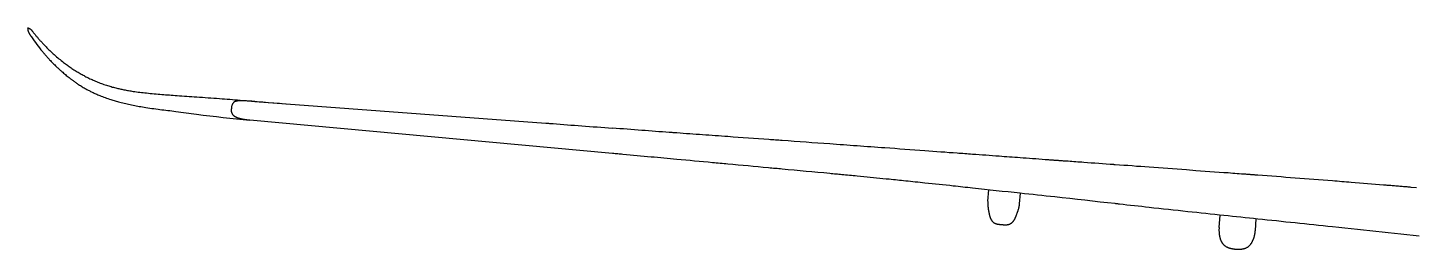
# Model space of a CAD drawing. Extents: x 73554 to 206494, y -55407 to 34157.
# Drawn here: x 142493 to 162900, y 22343 to 25602 of the extents above; entities that cross this region are included whole.
import ezdxf

# ---------------------------------------------------------------- set-up
doc = ezdxf.new("R2010")
doc.units = 0
doc.header["$MEASUREMENT"] = 0
doc.linetypes.add('CENTERLINE', pattern=[25.4, 19.05, -1.5875, 3.175, -1.5875])
doc.linetypes.add('SOLID', pattern=[0])
doc.layers.add('LAYER_0$C$L0', color=7, linetype='SOLID')

msp = doc.modelspace()

# ---------------------------------------------------------------- linework, layer by layer
at = {"layer": 'LAYER_0$C$L0'}
for p, q in [((145833, 24516), (150119, 24199)), ((151098, 23753), (145762, 24240)), ((156623, 23050), (156636, 23217)), ((157091, 23012), (157103, 23166)), ((160027, 22665), (160041, 22845)), ((160561, 22620), (160574, 22789))]:
    msp.add_line(p, q, dxfattribs=at)
for points in [[(142494, 25596), (142494, 25597), (142494, 25597), (142494, 25597), (142493, 25597), (142493, 25597), (142493, 25598), (142493, 25598), (142493, 25598), (142493, 25598), (142493, 25598), (142493, 25599), (142493, 25599), (142493, 25599), (142493, 25600), (142494, 25600), (142494, 25600), (142494, 25600), (142494, 25600), (142494, 25601), (142495, 25601), (142495, 25601), (142496, 25602), (142496, 25602), (142496, 25602), (142497, 25602), (142497, 25602), (142497, 25602), (142498, 25601), (142498, 25601), (142498, 25601), (142499, 25601), (142499, 25601), (142499, 25601), (142500, 25600), (142502, 25599), (142503, 25599), (142505, 25598), (142506, 25597), (142508, 25596), (142509, 25595), (142510, 25595), (142511, 25594), (142512, 25594), (142513, 25593), (142514, 25593), (142515, 25593), (142516, 25592), (142517, 25592), (142518, 25592), (142518, 25591), (142519, 25591), (142520, 25590), (142520, 25590), (142521, 25590), (142522, 25589), (142522, 25589), (142524, 25588), (142525, 25587), (142526, 25587), (142527, 25586), (142529, 25585), (142530, 25584), (142531, 25583), (142532, 25582), (142534, 25581), (142535, 25580), (142537, 25578), (142538, 25577), (142539, 25575), (142541, 25574), (142542, 25573), (142544, 25571), (142545, 25570), (142546, 25569), (142547, 25568), (142548, 25567), (142549, 25566), (142550, 25564), (142551, 25563), (142552, 25562), (142554, 25560), (142555, 25558), (142557, 25556), (142558, 25555), (142560, 25553), (142562, 25551), (142563, 25549), (142565, 25547), (142569, 25541), (142574, 25535), (142579, 25529), (142583, 25523), (142588, 25517), (142593, 25512), (142597, 25506), (142602, 25500), (142608, 25492), (142614, 25484), (142621, 25477), (142627, 25469), (142634, 25461), (142640, 25454), (142647, 25446), (142653, 25439), (142658, 25433), (142663, 25427), (142668, 25422), (142673, 25416), (142678, 25410), (142683, 25405), (142688, 25399), (142693, 25394), (142698, 25388), (142703, 25383), (142708, 25377), (142713, 25372), (142718, 25367), (142723, 25361), (142728, 25356), (142733, 25351), (142743, 25340), (142753, 25329), (142764, 25319), (142774, 25308), (142784, 25298), (142795, 25288), (142805, 25277), (142816, 25267), (142826, 25257), (142837, 25247), (142848, 25237), (142858, 25227), (142869, 25217), (142880, 25208), (142891, 25198), (142902, 25188), (142918, 25174), (142935, 25160), (142951, 25146), (142968, 25133), (142985, 25119), (143002, 25106), (143019, 25092), (143036, 25079), (143050, 25070), (143063, 25060), (143076, 25050), (143089, 25041), (143103, 25031), (143116, 25022), (143130, 25013), (143143, 25004), (143158, 24994), (143173, 24984), (143189, 24974), (143204, 24965), (143219, 24955), (143235, 24946), (143250, 24937), (143266, 24928), (143280, 24920), (143293, 24912), (143307, 24904), (143321, 24897), (143335, 24889), (143349, 24882), (143363, 24875), (143377, 24868), (143393, 24860), (143409, 24852), (143425, 24845), (143440, 24838), (143456, 24831), (143472, 24824), (143488, 24817), (143505, 24810), (143523, 24803), (143541, 24795), (143559, 24788), (143577, 24782), (143595, 24775), (143614, 24769), (143632, 24762), (143650, 24756), (143667, 24751), (143685, 24745), (143702, 24740), (143719, 24735), (143736, 24730), (143754, 24726), (143771, 24721), (143788, 24717), (143803, 24713), (143818, 24709), (143833, 24706), (143848, 24702), (143863, 24699), (143879, 24696), (143894, 24693), (143909, 24690), (143926, 24686), (143942, 24683), (143959, 24680), (143976, 24677), (143993, 24674), (144009, 24672), (144026, 24669), (144043, 24666), (144068, 24663), (144093, 24659), (144117, 24656), (144142, 24653), (144167, 24650), (144192, 24647), (144216, 24644), (144241, 24642), (144269, 24639), (144297, 24636), (144325, 24633), (144353, 24631), (144382, 24628), (144410, 24626), (144438, 24624), (144466, 24621), (144494, 24619), (144522, 24617), (144550, 24615), (144578, 24613), (144606, 24611), (144634, 24609), (144662, 24607), (144690, 24605), (144726, 24602), (144763, 24600), (144799, 24597), (144835, 24595), (144871, 24592), (144907, 24590), (144943, 24587), (144979, 24585), (145021, 24582), (145063, 24579), (145104, 24576), (145146, 24573), (145188, 24570), (145230, 24567), (145272, 24564), (145314, 24561), (145352, 24558), (145390, 24555), (145428, 24552), (145466, 24549), (145504, 24546), (145543, 24543), (145581, 24540), (145619, 24537), (145702, 24530), (145785, 24523), (145868, 24517), (145951, 24510), (146034, 24503), (146117, 24496), (146200, 24490), (146283, 24483)], [(142493, 25599), (142493, 25598), (142493, 25597), (142493, 25596), (142493, 25595), (142493, 25594), (142493, 25593), (142493, 25592), (142493, 25590), (142493, 25589), (142493, 25588), (142493, 25587), (142493, 25585), (142493, 25584), (142493, 25583), (142493, 25581), (142493, 25580), (142493, 25579), (142493, 25578), (142493, 25577), (142493, 25575), (142493, 25574), (142493, 25573), (142493, 25572), (142493, 25570), (142493, 25569), (142494, 25567), (142494, 25565), (142494, 25564), (142495, 25562), (142495, 25560), (142496, 25559), (142496, 25557), (142497, 25555), (142497, 25553), (142498, 25551), (142499, 25550), (142500, 25548), (142500, 25546), (142501, 25544), (142502, 25542), (142503, 25541), (142504, 25539), (142504, 25537), (142505, 25536), (142506, 25534), (142507, 25533), (142508, 25531), (142508, 25529), (142510, 25526), (142512, 25523), (142514, 25520), (142515, 25517), (142517, 25514), (142519, 25510), (142521, 25507), (142523, 25504), (142526, 25499), (142529, 25495), (142532, 25490), (142535, 25485), (142538, 25481), (142541, 25476), (142544, 25471), (142547, 25467), (142566, 25439), (142585, 25411), (142605, 25384), (142625, 25357), (142645, 25330), (142666, 25304), (142687, 25278), (142708, 25252), (142713, 25246), (142718, 25240), (142723, 25234), (142728, 25228), (142732, 25223), (142737, 25217), (142742, 25211), (142747, 25205), (142756, 25196), (142764, 25187), (142772, 25177), (142780, 25168), (142789, 25159), (142797, 25150), (142806, 25140), (142814, 25131), (142827, 25118), (142839, 25105), (142852, 25092), (142864, 25079), (142877, 25066), (142890, 25054), (142903, 25041), (142916, 25028), (142926, 25019), (142935, 25010), (142945, 25001), (142954, 24992), (142964, 24984), (142974, 24975), (142984, 24966), (142994, 24957), (143007, 24946), (143020, 24934), (143033, 24923), (143046, 24912), (143060, 24901), (143073, 24890), (143087, 24879), (143100, 24869), (143108, 24863), (143115, 24857), (143122, 24852), (143130, 24846), (143137, 24840), (143145, 24835), (143152, 24829), (143159, 24824), (143170, 24816), (143180, 24809), (143190, 24802), (143200, 24795), (143211, 24788), (143221, 24781), (143232, 24774), (143242, 24767), (143255, 24758), (143269, 24750), (143282, 24742), (143295, 24733), (143309, 24725), (143323, 24717), (143336, 24709), (143350, 24702), (143361, 24695), (143372, 24689), (143384, 24683), (143395, 24677), (143406, 24672), (143418, 24666), (143429, 24660), (143441, 24654), (143454, 24648), (143468, 24641), (143482, 24635), (143496, 24629), (143510, 24623), (143524, 24617), (143538, 24611), (143552, 24605), (143572, 24597), (143592, 24589), (143612, 24581), (143633, 24574), (143653, 24567), (143673, 24560), (143694, 24553), (143714, 24546), (143731, 24541), (143747, 24536), (143764, 24531), (143780, 24526), (143796, 24521), (143813, 24516), (143830, 24512), (143846, 24507), (143868, 24502), (143890, 24496), (143912, 24491), (143934, 24486), (143955, 24481), (143977, 24476), (143999, 24471), (144022, 24466), (144044, 24462), (144067, 24457), (144090, 24453), (144112, 24449), (144135, 24445), (144158, 24441), (144181, 24437), (144204, 24434), (144233, 24429), (144262, 24424), (144292, 24420), (144321, 24416), (144351, 24412), (144380, 24408), (144410, 24404), (144439, 24400), (144468, 24396), (144497, 24393), (144526, 24389), (144555, 24385), (144584, 24382), (144614, 24378), (144643, 24374), (144672, 24371), (144710, 24366), (144748, 24361), (144786, 24356), (144824, 24351), (144862, 24346), (144900, 24341), (144938, 24336), (144976, 24331), (145074, 24318), (145172, 24306), (145270, 24294), (145369, 24283), (145467, 24272), (145565, 24261), (145663, 24250), (145762, 24240)], [(150119, 24199), (150132, 24198), (150146, 24197), (150159, 24196), (150172, 24195), (150185, 24194), (150198, 24193), (150211, 24192), (150225, 24191), (150277, 24187), (150330, 24183), (150383, 24179), (150435, 24175), (150488, 24171), (150540, 24167), (150593, 24163), (150646, 24159), (150702, 24155), (150759, 24151), (150815, 24146), (150872, 24142), (150928, 24138), (150985, 24134), (151041, 24129), (151098, 24125)], [(155108, 23833), (155056, 23837), (155005, 23841), (154954, 23845), (154903, 23848), (154852, 23852), (154800, 23856), (154749, 23859), (154698, 23863), (154648, 23867), (154598, 23870), (154548, 23874), (154498, 23878), (154448, 23881), (154398, 23885), (154348, 23888), (154298, 23892), (154210, 23898), (154123, 23905), (154035, 23911), (153948, 23917), (153860, 23923), (153773, 23930), (153685, 23936), (153598, 23942), (153573, 23944), (153549, 23946), (153524, 23947), (153499, 23949), (153475, 23951), (153450, 23953), (153426, 23955), (153401, 23956), (153326, 23962), (153250, 23967), (153175, 23973), (153099, 23978), (153024, 23983), (152949, 23989), (152873, 23994), (152798, 24000), (152751, 24003), (152705, 24006), (152658, 24010), (152612, 24013), (152565, 24016), (152519, 24020), (152472, 24023), (152425, 24026), (152378, 24030), (152331, 24033), (152283, 24036), (152236, 24040), (152189, 24043), (152141, 24047), (152094, 24050), (152046, 24054), (152032, 24055), (152018, 24056), (152004, 24057), (151990, 24058), (151976, 24059), (151962, 24060), (151948, 24061), (151934, 24062), (151883, 24066), (151833, 24069), (151782, 24073), (151732, 24077), (151681, 24081), (151631, 24085), (151580, 24088), (151530, 24092), (151476, 24096), (151422, 24100), (151368, 24105), (151314, 24109), (151260, 24113), (151206, 24117), (151152, 24121), (151098, 24125)], [(154845, 23404), (154796, 23409), (154747, 23413), (154698, 23418), (154670, 23421), (154642, 23424), (154615, 23426), (154587, 23429), (154559, 23432), (154531, 23434), (154504, 23437), (154476, 23439), (154454, 23442), (154431, 23444), (154409, 23446), (154387, 23448), (154365, 23450), (154342, 23452), (154320, 23454), (154298, 23456), (154210, 23465), (154123, 23473), (154035, 23481), (153948, 23489), (153860, 23497), (153773, 23505), (153685, 23513), (153598, 23521), (153572, 23524), (153547, 23526), (153521, 23529), (153495, 23531), (153470, 23533), (153444, 23536), (153419, 23538), (153393, 23540), (153319, 23547), (153244, 23554), (153170, 23561), (153095, 23568), (153021, 23575), (152947, 23582), (152872, 23589), (152798, 23596), (152769, 23598), (152741, 23601), (152712, 23603), (152684, 23606), (152656, 23609), (152627, 23611), (152599, 23614), (152570, 23616), (152505, 23622), (152440, 23629), (152374, 23635), (152308, 23641), (152243, 23647), (152177, 23653), (152112, 23659), (152046, 23665), (151999, 23669), (151952, 23673), (151904, 23678), (151857, 23682), (151809, 23687), (151762, 23691), (151714, 23696), (151667, 23700), (151615, 23705), (151564, 23710), (151512, 23714), (151460, 23719), (151408, 23724), (151357, 23729), (151305, 23734), (151253, 23738), (151234, 23740), (151214, 23742), (151195, 23744), (151176, 23746), (151156, 23747), (151137, 23749), (151117, 23751), (151098, 23753)], [(162934, 23248), (162852, 23254), (162838, 23256), (162824, 23257), (162811, 23258), (162797, 23259), (162783, 23260), (162769, 23261), (162756, 23262), (162742, 23263), (162723, 23265), (162704, 23267), (162685, 23268), (162666, 23270), (162648, 23271), (162629, 23273), (162610, 23274), (162591, 23276), (162573, 23277), (162555, 23279), (162538, 23280), (162520, 23282), (162502, 23283), (162484, 23285), (162467, 23286), (162449, 23288), (162390, 23292), (162331, 23297), (162271, 23302), (162211, 23307), (162152, 23312), (162092, 23317), (162032, 23321), (161973, 23326), (161939, 23329), (161904, 23332), (161870, 23334), (161835, 23337), (161801, 23340), (161766, 23343), (161732, 23345), (161698, 23348), (161630, 23353), (161561, 23359), (161492, 23364), (161423, 23370), (161355, 23375), (161286, 23380), (161217, 23386), (161148, 23391), (161080, 23396), (161011, 23401), (160942, 23407), (160873, 23412), (160805, 23417), (160736, 23422), (160667, 23427), (160598, 23432), (160596, 23433), (160595, 23433), (160594, 23433), (160592, 23433), (160591, 23433), (160589, 23433), (160588, 23433), (160586, 23433), (160584, 23434), (160582, 23434), (160580, 23434), (160578, 23434), (160576, 23434), (160573, 23434), (160571, 23434), (160569, 23435), (160558, 23435), (160548, 23436), (160537, 23437), (160526, 23438), (160515, 23439), (160505, 23439), (160494, 23440), (160483, 23441), (160471, 23442), (160459, 23443), (160446, 23444), (160434, 23445), (160422, 23446), (160410, 23446), (160398, 23447), (160385, 23448), (160382, 23448), (160378, 23449), (160375, 23449), (160371, 23449), (160368, 23450), (160364, 23450), (160360, 23450), (160357, 23450), (160324, 23453), (160292, 23455), (160260, 23457), (160227, 23460), (160195, 23462), (160162, 23465), (160130, 23467), (160098, 23469), (159961, 23479), (159824, 23489), (159686, 23499), (159548, 23510), (159411, 23520), (159273, 23530), (159135, 23540), (158998, 23550), (158936, 23554), (158873, 23559), (158811, 23563), (158748, 23568), (158686, 23573), (158623, 23577), (158560, 23582), (158498, 23586), (158495, 23586), (158493, 23586), (158490, 23587), (158488, 23587), (158485, 23587), (158482, 23587), (158480, 23587), (158477, 23588), (158422, 23592), (158367, 23596), (158311, 23600), (158256, 23604), (158200, 23608), (158145, 23612), (158090, 23616), (158034, 23620), (158005, 23622), (157977, 23624), (157948, 23626), (157919, 23628), (157890, 23630), (157861, 23632), (157833, 23634), (157804, 23637), (157791, 23638), (157777, 23638), (157764, 23639), (157751, 23640), (157737, 23641), (157724, 23642), (157711, 23643), (157698, 23644), (157691, 23645), (157684, 23645), (157678, 23646), (157671, 23646), (157664, 23647), (157658, 23647), (157651, 23648), (157644, 23648), (157633, 23649), (157622, 23650), (157611, 23651), (157600, 23651), (157589, 23652), (157578, 23653), (157567, 23654), (157556, 23655), (157545, 23655), (157534, 23656), (157523, 23657), (157511, 23658), (157500, 23659), (157489, 23659), (157478, 23660), (157467, 23661), (157421, 23664), (157375, 23668), (157329, 23671), (157283, 23675), (157236, 23678), (157190, 23681), (157144, 23685), (157098, 23688), (157059, 23691), (157021, 23694), (156982, 23696), (156943, 23699), (156905, 23702), (156866, 23705), (156828, 23708), (156789, 23711), (156740, 23714), (156691, 23718), (156642, 23721), (156593, 23725), (156545, 23728), (156496, 23732), (156447, 23736), (156398, 23739), (156370, 23741), (156341, 23743), (156313, 23745), (156284, 23747), (156256, 23750), (156228, 23752), (156199, 23754), (156171, 23756), (156111, 23760), (156052, 23764), (155993, 23769), (155934, 23773), (155875, 23777), (155816, 23782), (155757, 23786), (155698, 23790), (155624, 23796), (155550, 23801), (155476, 23807), (155402, 23812), (155328, 23817), (155255, 23823), (155181, 23828), (155108, 23833)], [(162973, 22535), (162882, 22545), (162791, 22555), (162700, 22565), (162609, 22575), (162518, 22585), (162427, 22594), (162336, 22604), (162245, 22614), (162154, 22623), (162063, 22633), (161971, 22643), (161880, 22652), (161789, 22662), (161698, 22671), (161629, 22679), (161561, 22686), (161492, 22693), (161423, 22700), (161354, 22708), (161286, 22715), (161217, 22722), (161148, 22730), (161080, 22737), (161011, 22744), (160942, 22751), (160873, 22759), (160804, 22766), (160736, 22773), (160667, 22780), (160598, 22787), (160535, 22794), (160473, 22801), (160410, 22807), (160348, 22814), (160285, 22820), (160223, 22827), (160160, 22833), (160098, 22840), (160031, 22847), (159965, 22854), (159898, 22861), (159832, 22868), (159765, 22875), (159699, 22882), (159632, 22889), (159566, 22896), (159495, 22904), (159424, 22911), (159353, 22919), (159282, 22926), (159211, 22934), (159140, 22942), (159069, 22950), (158998, 22958), (158943, 22964), (158889, 22970), (158834, 22976), (158780, 22982), (158725, 22988), (158671, 22994), (158616, 23000), (158562, 23006), (158554, 23007), (158546, 23008), (158538, 23009), (158530, 23010), (158522, 23011), (158514, 23012), (158506, 23013), (158498, 23014), (158387, 23026), (158275, 23038), (158164, 23051), (158053, 23063), (157942, 23075), (157830, 23088), (157719, 23100), (157608, 23112), (157544, 23119), (157480, 23126), (157417, 23133), (157353, 23140), (157289, 23147), (157225, 23153), (157162, 23160), (157098, 23167), (157010, 23177), (156923, 23186), (156835, 23195), (156748, 23205), (156660, 23214), (156573, 23224), (156485, 23233), (156398, 23242), (156362, 23246), (156327, 23250), (156291, 23254), (156256, 23258), (156220, 23262), (156185, 23265), (156149, 23269), (156114, 23273), (156062, 23279), (156010, 23284), (155958, 23290), (155906, 23295), (155854, 23301), (155802, 23306), (155750, 23312), (155698, 23317), (155663, 23321), (155627, 23325), (155592, 23329), (155556, 23332), (155521, 23336), (155486, 23340), (155450, 23343), (155415, 23347), (155384, 23350), (155354, 23353), (155324, 23356), (155293, 23359), (155263, 23362), (155233, 23365), (155202, 23369), (155172, 23372), (155166, 23372), (155160, 23373), (155155, 23373), (155149, 23374), (155143, 23374), (155137, 23375), (155132, 23376), (155126, 23376), (155079, 23381), (155032, 23386), (154986, 23390), (154939, 23395), (154892, 23399), (154845, 23404)], [(156622, 23048), (156622, 23044), (156622, 23039), (156622, 23035), (156621, 23030), (156621, 23026), (156621, 23021), (156621, 23017), (156621, 23012), (156621, 23008), (156621, 23003), (156622, 22999), (156622, 22994), (156622, 22990), (156623, 22985), (156623, 22981), (156624, 22976), (156624, 22972), (156625, 22968), (156625, 22964), (156626, 22960), (156626, 22956), (156627, 22952), (156627, 22947), (156628, 22943), (156629, 22940), (156629, 22936), (156630, 22932), (156630, 22928), (156631, 22924), (156632, 22921), (156632, 22917), (156633, 22913), (156634, 22908), (156635, 22904), (156636, 22899), (156637, 22894), (156638, 22890), (156639, 22885), (156640, 22880), (156641, 22876), (156641, 22872), (156642, 22869), (156643, 22865), (156644, 22862), (156644, 22858), (156645, 22854), (156646, 22851), (156647, 22847), (156648, 22844), (156649, 22841), (156649, 22838), (156650, 22835), (156651, 22832), (156652, 22828), (156653, 22825), (156654, 22822), (156655, 22818), (156657, 22814), (156658, 22810), (156659, 22806), (156661, 22802), (156663, 22798), (156664, 22794), (156666, 22791), (156667, 22788), (156668, 22786), (156669, 22784), (156670, 22782), (156671, 22780), (156673, 22778), (156674, 22776), (156675, 22774), (156677, 22771), (156678, 22768), (156680, 22766), (156682, 22763), (156684, 22761), (156686, 22758), (156688, 22756), (156690, 22753), (156692, 22752), (156693, 22750), (156695, 22748), (156696, 22747), (156698, 22745), (156700, 22744), (156701, 22742), (156703, 22741), (156705, 22739), (156707, 22738), (156709, 22737), (156710, 22735), (156712, 22734), (156714, 22733), (156716, 22732), (156718, 22731), (156721, 22729), (156724, 22728), (156727, 22726), (156729, 22725), (156732, 22723), (156735, 22722), (156738, 22721), (156741, 22720), (156744, 22719), (156747, 22718), (156750, 22717), (156753, 22717), (156756, 22716), (156759, 22715), (156761, 22714), (156764, 22714), (156768, 22713), (156772, 22712), (156777, 22712), (156781, 22711), (156785, 22710), (156789, 22710), (156793, 22709), (156797, 22709), (156798, 22709), (156798, 22709), (156799, 22709), (156799, 22709), (156800, 22709), (156801, 22709), (156801, 22708), (156802, 22708), (156805, 22708), (156809, 22708), (156812, 22707), (156815, 22707), (156819, 22707), (156822, 22707), (156826, 22706), (156829, 22706), (156833, 22706), (156837, 22705), (156841, 22705), (156845, 22705), (156849, 22704), (156853, 22704), (156857, 22704), (156861, 22704), (156864, 22704), (156867, 22703), (156870, 22703), (156873, 22703), (156876, 22703), (156879, 22703), (156882, 22703), (156885, 22703), (156889, 22703), (156892, 22703), (156896, 22703), (156899, 22704), (156903, 22704), (156906, 22704), (156910, 22705), (156913, 22705), (156918, 22706), (156923, 22707), (156927, 22708), (156932, 22709), (156936, 22710), (156940, 22712), (156945, 22713), (156949, 22715), (156954, 22718), (156959, 22720), (156963, 22723), (156968, 22726), (156972, 22729), (156976, 22732), (156980, 22736), (156984, 22740), (156987, 22743), (156990, 22746), (156993, 22750), (156996, 22753), (156999, 22757), (157002, 22760), (157005, 22764), (157007, 22768), (157010, 22773), (157013, 22778), (157016, 22783), (157019, 22788), (157021, 22793), (157024, 22798), (157026, 22803), (157029, 22808), (157031, 22813), (157033, 22817), (157035, 22822), (157036, 22826), (157038, 22831), (157040, 22835), (157042, 22840), (157044, 22844), (157046, 22851), (157049, 22858), (157052, 22865), (157054, 22872), (157057, 22879), (157060, 22886), (157062, 22893), (157065, 22900), (157066, 22904), (157068, 22909), (157069, 22913), (157071, 22917), (157072, 22922), (157073, 22926), (157075, 22931), (157076, 22935), (157078, 22941), (157079, 22947), (157081, 22952), (157082, 22958), (157084, 22964), (157085, 22970), (157086, 22975), (157087, 22981), (157088, 22985), (157088, 22989), (157089, 22993), (157089, 22997), (157090, 23001), (157090, 23005), (157091, 23009), (157091, 23012)], [(160027, 22665), (160026, 22658), (160026, 22650), (160026, 22643), (160025, 22635), (160025, 22628), (160025, 22620), (160025, 22612), (160026, 22605), (160026, 22602), (160026, 22600), (160026, 22597), (160026, 22595), (160026, 22593), (160026, 22590), (160027, 22588), (160027, 22585), (160027, 22582), (160027, 22579), (160028, 22576), (160028, 22572), (160028, 22569), (160029, 22566), (160029, 22563), (160030, 22559), (160030, 22555), (160031, 22550), (160032, 22545), (160033, 22540), (160034, 22536), (160035, 22531), (160036, 22526), (160037, 22522), (160038, 22517), (160039, 22513), (160040, 22509), (160041, 22505), (160043, 22501), (160044, 22497), (160045, 22493), (160047, 22488), (160048, 22485), (160049, 22481), (160051, 22478), (160052, 22474), (160054, 22471), (160055, 22467), (160057, 22464), (160058, 22460), (160061, 22456), (160063, 22451), (160066, 22447), (160068, 22442), (160071, 22438), (160074, 22434), (160077, 22430), (160080, 22426), (160083, 22422), (160086, 22418), (160090, 22414), (160094, 22410), (160097, 22407), (160101, 22403), (160105, 22400), (160109, 22396), (160112, 22394), (160115, 22392), (160119, 22390), (160122, 22387), (160125, 22385), (160129, 22383), (160132, 22381), (160136, 22379), (160140, 22377), (160145, 22375), (160149, 22373), (160154, 22371), (160159, 22369), (160164, 22367), (160168, 22365), (160173, 22363), (160177, 22362), (160181, 22361), (160185, 22360), (160188, 22359), (160192, 22358), (160196, 22357), (160200, 22356), (160204, 22355), (160207, 22354), (160211, 22353), (160214, 22353), (160218, 22352), (160222, 22351), (160225, 22350), (160229, 22350), (160233, 22349), (160236, 22349), (160239, 22348), (160242, 22348), (160245, 22347), (160248, 22347), (160251, 22347), (160254, 22346), (160257, 22346), (160260, 22346), (160264, 22345), (160267, 22345), (160270, 22345), (160274, 22344), (160277, 22344), (160281, 22344), (160284, 22344), (160290, 22344), (160296, 22343), (160301, 22343), (160307, 22343), (160313, 22343), (160319, 22343), (160324, 22343), (160330, 22344), (160335, 22344), (160339, 22344), (160343, 22345), (160348, 22345), (160352, 22345), (160356, 22346), (160360, 22346), (160365, 22347), (160369, 22348), (160374, 22349), (160378, 22349), (160382, 22350), (160387, 22351), (160391, 22352), (160395, 22353), (160400, 22355), (160405, 22356), (160409, 22358), (160414, 22359), (160419, 22361), (160423, 22363), (160428, 22365), (160433, 22368), (160437, 22370), (160441, 22372), (160444, 22374), (160448, 22376), (160451, 22379), (160455, 22381), (160458, 22384), (160462, 22386), (160465, 22389), (160468, 22392), (160471, 22394), (160474, 22397), (160477, 22400), (160480, 22403), (160483, 22406), (160485, 22409), (160488, 22413), (160492, 22417), (160495, 22422), (160498, 22426), (160501, 22431), (160504, 22435), (160507, 22440), (160510, 22445), (160513, 22450), (160515, 22454), (160517, 22458), (160519, 22461), (160521, 22465), (160523, 22469), (160524, 22473), (160526, 22477), (160528, 22481), (160529, 22483), (160530, 22486), (160531, 22488), (160532, 22490), (160533, 22493), (160534, 22495), (160535, 22498), (160536, 22500), (160538, 22506), (160539, 22511), (160541, 22517), (160543, 22523), (160545, 22528), (160546, 22534), (160548, 22540), (160549, 22546), (160550, 22549), (160551, 22553), (160552, 22556), (160552, 22559), (160553, 22563), (160554, 22566), (160554, 22570), (160555, 22573), (160556, 22577), (160556, 22580), (160557, 22584), (160557, 22587), (160558, 22591), (160558, 22594), (160559, 22598), (160559, 22601), (160559, 22604), (160560, 22606), (160560, 22608), (160560, 22611), (160560, 22613), (160561, 22616), (160561, 22618), (160561, 22620)]]:
    msp.add_lwpolyline(points, dxfattribs=at)
at = {"layer": 'LAYER_0$C$L0', "linetype": 'CENTERLINE'}
for points in [[(145833, 24516), (145824, 24517), (145816, 24518), (145807, 24519), (145799, 24519), (145790, 24520), (145782, 24520), (145773, 24521), (145765, 24521), (145752, 24522), (145739, 24523), (145727, 24524), (145714, 24525), (145702, 24526), (145689, 24527), (145676, 24527), (145664, 24528), (145661, 24528), (145658, 24528), (145654, 24528), (145651, 24528), (145648, 24528), (145645, 24528), (145642, 24528), (145639, 24528), (145633, 24528), (145628, 24528), (145622, 24528), (145616, 24528), (145610, 24528), (145604, 24528), (145598, 24527), (145592, 24527), (145587, 24526), (145583, 24526), (145578, 24525), (145573, 24524), (145568, 24523), (145563, 24522), (145558, 24521), (145553, 24519), (145550, 24518), (145546, 24517), (145543, 24515), (145539, 24514), (145536, 24512), (145533, 24510), (145529, 24508), (145526, 24505), (145523, 24502), (145520, 24499), (145517, 24496), (145514, 24493), (145511, 24489), (145509, 24485), (145507, 24482), (145505, 24478), (145504, 24476), (145503, 24475), (145503, 24474), (145502, 24472), (145501, 24471), (145501, 24470), (145500, 24468), (145500, 24467), (145497, 24460), (145496, 24453), (145494, 24445), (145493, 24438), (145492, 24430), (145492, 24423), (145491, 24415), (145491, 24408)], [(145503, 24339), (145503, 24339), (145503, 24340), (145503, 24340), (145503, 24341), (145502, 24341), (145502, 24341), (145502, 24342), (145502, 24342), (145501, 24343), (145501, 24343), (145501, 24344), (145501, 24345), (145500, 24345), (145500, 24346), (145500, 24346), (145500, 24347), (145500, 24347), (145500, 24347), (145500, 24348), (145499, 24348), (145499, 24349), (145499, 24349), (145499, 24350), (145499, 24350), (145498, 24351), (145498, 24351), (145498, 24352), (145498, 24352), (145498, 24353), (145498, 24353), (145498, 24353), (145497, 24354), (145497, 24354), (145497, 24354), (145497, 24355), (145497, 24355), (145497, 24355), (145497, 24355), (145497, 24355), (145497, 24356), (145497, 24356), (145496, 24357), (145496, 24357), (145496, 24358), (145496, 24358), (145496, 24359), (145496, 24359), (145496, 24360), (145494, 24366), (145493, 24372), (145492, 24378), (145492, 24384), (145491, 24390), (145491, 24396), (145491, 24402), (145491, 24408)], [(145516, 24317), (145515, 24318), (145515, 24319), (145514, 24320), (145513, 24321), (145513, 24321), (145512, 24322), (145512, 24323), (145511, 24324), (145511, 24324), (145510, 24325), (145510, 24326), (145510, 24327), (145509, 24328), (145508, 24329), (145508, 24329), (145507, 24330), (145507, 24331), (145507, 24331), (145507, 24331), (145507, 24332), (145506, 24332), (145506, 24333), (145506, 24333), (145506, 24334), (145506, 24334), (145505, 24334), (145505, 24334), (145505, 24335), (145505, 24335), (145505, 24335), (145505, 24336), (145505, 24336), (145504, 24336), (145504, 24337), (145504, 24337), (145504, 24337), (145504, 24338), (145504, 24338), (145503, 24339), (145503, 24339)], [(145586, 24272), (145586, 24272), (145585, 24273), (145584, 24273), (145584, 24273), (145583, 24273), (145583, 24273), (145582, 24274), (145581, 24274), (145580, 24274), (145579, 24275), (145578, 24275), (145576, 24276), (145575, 24276), (145574, 24277), (145573, 24277), (145572, 24278), (145570, 24278), (145568, 24279), (145566, 24280), (145565, 24281), (145563, 24282), (145561, 24282), (145559, 24283), (145558, 24284), (145556, 24285), (145554, 24286), (145553, 24287), (145551, 24288), (145550, 24289), (145548, 24289), (145546, 24290), (145545, 24291), (145544, 24292), (145543, 24292), (145543, 24293), (145542, 24293), (145541, 24294), (145541, 24294), (145540, 24295), (145539, 24295), (145538, 24296), (145538, 24296), (145537, 24297), (145537, 24297), (145536, 24298), (145535, 24298), (145535, 24299), (145534, 24299), (145532, 24301), (145529, 24303), (145527, 24305), (145525, 24308), (145522, 24310), (145520, 24312), (145518, 24315), (145516, 24317)], [(145762, 24240), (145750, 24241), (145738, 24242), (145727, 24244), (145716, 24245), (145704, 24247), (145693, 24249), (145681, 24251), (145670, 24252), (145668, 24253), (145667, 24253), (145665, 24253), (145664, 24253), (145663, 24254), (145661, 24254), (145660, 24254), (145658, 24254), (145656, 24255), (145654, 24255), (145652, 24256), (145650, 24256), (145648, 24256), (145645, 24257), (145643, 24257), (145641, 24258), (145640, 24258), (145638, 24258), (145636, 24259), (145635, 24259), (145633, 24259), (145632, 24260), (145630, 24260), (145629, 24260), (145627, 24261), (145625, 24261), (145623, 24262), (145621, 24262), (145619, 24263), (145617, 24263), (145615, 24264), (145613, 24264), (145612, 24265), (145610, 24265), (145609, 24265), (145607, 24266), (145606, 24266), (145605, 24266), (145603, 24267), (145602, 24267), (145600, 24268), (145598, 24268), (145596, 24269), (145594, 24270), (145592, 24270), (145590, 24271), (145588, 24272), (145586, 24272)]]:
    msp.add_lwpolyline(points, dxfattribs=at)

doc.saveas('drawing.dxf')
